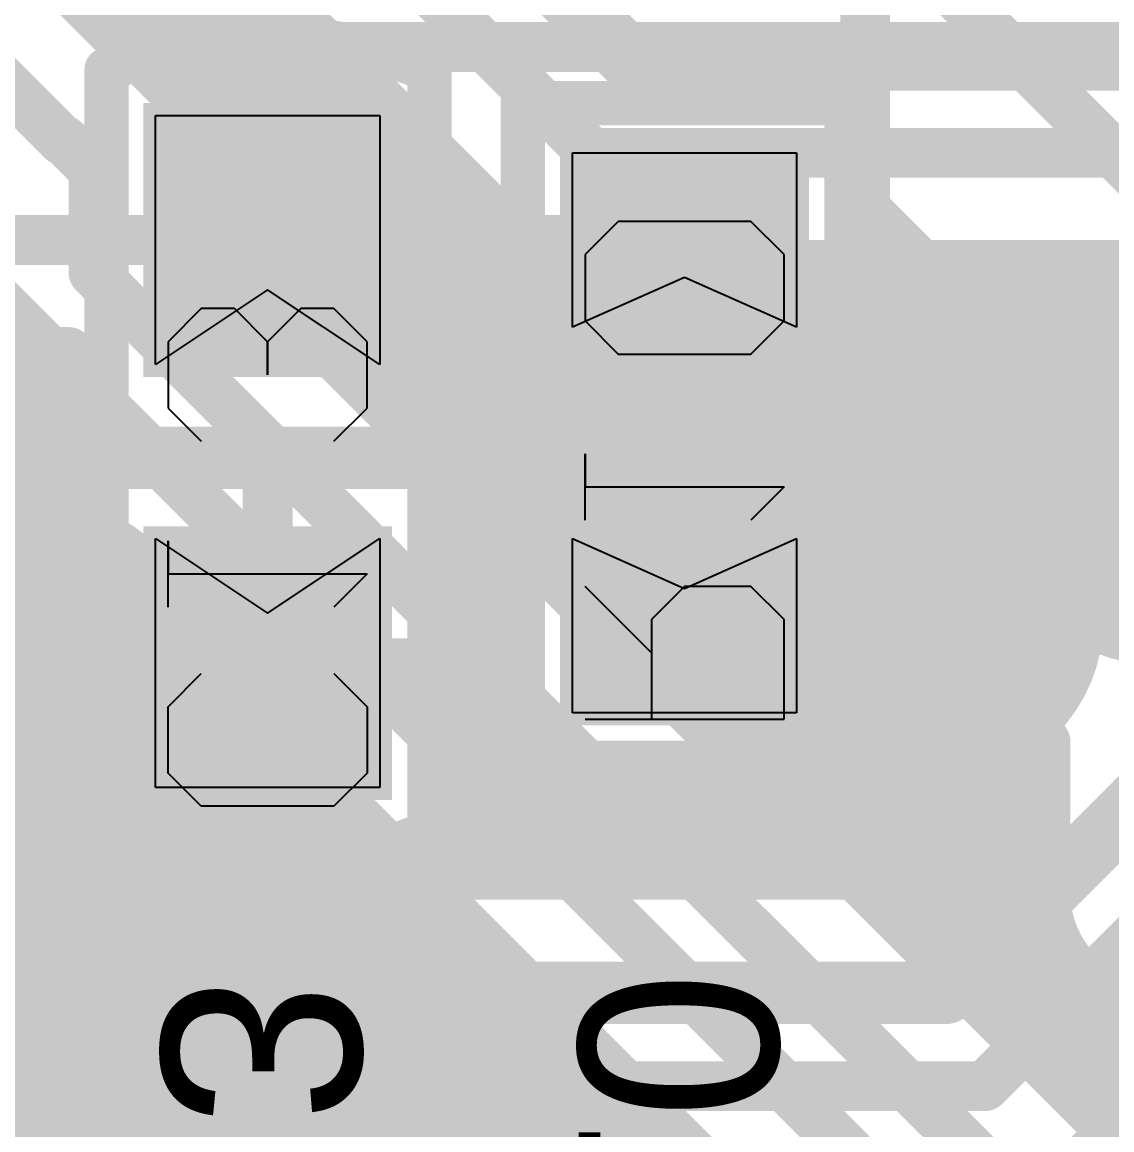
# Model space of a CAD drawing. Header units: millimetres. Extents: x 0.11 to 5.67, y 0.55 to 4.24.
# Drawn here: x 2.6925 to 2.8648, y 2.0817 to 2.2569 of the extents above; entities that cross this region are included whole.
import ezdxf

# ---------------------------------------------------------------- set-up
doc = ezdxf.new("R2010")
doc.units = ezdxf.units.MM
doc.header["$MEASUREMENT"] = 0
for name, color, linetype in [('BottomLayer', 5, 'Continuous'), ('BottomOverlay', 54, 'Continuous'), ('BottomPaste', 16, 'Continuous'), ('BottomSolder', 6, 'Continuous'), ('InternalPlane1', 76, 'Continuous'), ('InternalPlane2', 16, 'Continuous'), ('Mechanical3', 76, 'Continuous'), ('MultiLayer', 9, 'Continuous'), ('TopLayer', 1, 'Continuous'), ('TopOverlay', 2, 'Continuous'), ('ViaHoleLayer', 16, 'Continuous')]:
    doc.layers.add(name, color=color, linetype=linetype)

# ---------------------------------------------------------------- blocks, each defined once
blk = doc.blocks.new('RC0603_B_166')
at = {"layer": 'BottomLayer'}
for points in [[(-0.0442913, -0.0177165), (-0.0167323, -0.0177165), (-0.0442913, 0.0177165), (-0.0167323, 0.0177165)], [(0.0442677, 0.0177165), (0.0167087, 0.0177165), (0.0442677, -0.0177165), (0.0167087, -0.0177165)]]:
    blk.add_solid(points, dxfattribs=at)
at = {"layer": 'BottomOverlay', "const_width": 0.0070079}
for points in [[(-0.0521653, 0.0255906), (-0.0521653, -0.0255906)], [(-0.0521653, 0.0255906), (0.0521654, 0.0255906)], [(0.0521654, 0.0255906), (0.0521654, -0.0255906)], [(-0.0521653, -0.0255906), (0.0521654, -0.0255906)]]:
    blk.add_lwpolyline(points, dxfattribs=at)
at = {"layer": 'BottomOverlay', "const_width": 0.0035039}
for points in [[(-0.0539173, 0.0255906, 1), (-0.0504133, 0.0255906, 1)], [(-0.0539173, 0.0255906, 1), (-0.0504133, 0.0255906, 1)], [(0.0504134, 0.0255906, 1), (0.0539174, 0.0255906, 1)], [(0.0504134, 0.0255906, 1), (0.0539174, 0.0255906, 1)], [(-0.0539173, -0.0255906, 1), (-0.0504133, -0.0255906, 1)], [(-0.0539173, -0.0255906, 1), (-0.0504133, -0.0255906, 1)], [(0.0504134, -0.0255906, 1), (0.0539174, -0.0255906, 1)], [(0.0504134, -0.0255906, 1), (0.0539174, -0.0255906, 1)]]:
    blk.add_lwpolyline(points, format="xyb", close=True, dxfattribs=at)
at = {"layer": 'BottomPaste'}
for p, q in [((-0.0442913, -0.0177165), (-0.0442913, 0.0177165)), ((-0.0442913, 0.0177165), (-0.0167323, 0.0177165)), ((-0.0167323, 0.0177165), (-0.0246063, 0)), ((0.0245827, 0), (0.0167087, 0.0177165)), ((0.0167087, 0.0177165), (0.0442677, 0.0177165)), ((0.0442677, 0.0177165), (0.0442677, -0.0177165)), ((-0.0246063, 0), (-0.0167323, -0.0177165)), ((0.0167087, -0.0177165), (0.0245827, 0)), ((-0.0167323, -0.0177165), (-0.0442913, -0.0177165)), ((0.0442677, -0.0177165), (0.0167087, -0.0177165))]:
    blk.add_line(p, q, dxfattribs=at)
at = {"layer": 'BottomSolder'}
for points in [[(-0.0462598, -0.019685), (-0.0147638, -0.019685), (-0.0462598, 0.019685), (-0.0147638, 0.019685)], [(0.0462362, 0.019685), (0.0147402, 0.019685), (0.0462362, -0.019685), (0.0147402, -0.019685)]]:
    blk.add_solid(points, dxfattribs=at)
at = {"layer": 'Mechanical3'}
for p, q in [((-0.0452756, 0.015748), (-0.0452756, -0.0157379)), ((-0.0347803, 0.0052527), (-0.024285, 0.015748)), ((-0.0137897, 0.015748), (-0.0032944, 0.015748)), ((-0.0032944, 0.015748), (-0.008542, 0.015748)), ((-0.008542, 0.015748), (-0.008542, -0.0157379)), ((0.0176963, 0.015748), (0.0124486, 0.0105003)), ((0.0281916, 0.015748), (0.0176963, 0.015748)), ((0.0334392, 0.0105003), (0.0281916, 0.015748)), ((0.0124486, 0.0105003), (0.0124486, -0.0104903)), ((0.0334392, -0.0104903), (0.0334392, 0.0105003)), ((-0.0295326, 0.0052527), (-0.0452756, 0.0052527)), ((-0.024285, 5e-06), (-0.0295326, 0.0052527)), ((-0.024285, -0.0104903), (-0.024285, 5e-06)), ((-0.0295326, -0.0157379), (-0.024285, -0.0104903)), ((-0.008542, -0.0157379), (-0.0137897, -0.0104903)), ((0.0124486, -0.0104903), (0.0176963, -0.0157379)), ((0.0281916, -0.0157379), (0.0334392, -0.0104903)), ((-0.0452756, -0.0157379), (-0.0295326, -0.0157379)), ((0.0176963, -0.0157379), (0.0281916, -0.0157379))]:
    blk.add_line(p, q, dxfattribs=at)
blk = doc.blocks.new('CC8X11_5_L_229')
at = {"layer": 'TopOverlay', "const_width": 0.007874}
for points in [[(0.2244094, 0.5314961), (-0.0905512, 0.5314961)], [(0.2244094, 0.5314961), (0.2244094, 0.0787402)]]:
    blk.add_lwpolyline(points, dxfattribs=at)
at = {"layer": 'TopOverlay', "const_width": 0.003937}
blk.add_lwpolyline([(0.2224409, 0.5314961, 1), (0.2263779, 0.5314961, 1)], format="xyb", close=True, dxfattribs=at)
blk.add_lwpolyline([(0.2224409, 0.5314961, 1), (0.2263779, 0.5314961, 1)], format="xyb", close=True, dxfattribs=at)
blk = doc.blocks.new('CC0603_B_266')
at = {"layer": 'BottomLayer'}
for points in [[(-0.0531496, -0.0177165), (-0.0137796, -0.0177165), (-0.0531496, 0.0177165), (-0.0137796, 0.0177165)], [(0.0531495, 0.0177165), (0.0137795, 0.0177165), (0.0531495, -0.0177165), (0.0137795, -0.0177165)]]:
    blk.add_solid(points, dxfattribs=at)
at = {"layer": 'BottomOverlay', "const_width": 0.0070079}
for points in [[(-0.0603075, -0.025576, -0.2011811506940102), (-0.060352, 0.0254697)], [(0.0604228, 0.0254697, -0.2011811506940102), (0.0603783, -0.025576)]]:
    blk.add_lwpolyline(points, format="xyb", dxfattribs=at)
at = {"layer": 'BottomOverlay', "const_width": 0.0035039}
for points in [[(-0.062104, 0.0254697, 1), (-0.0586, 0.0254697, 1)], [(-0.0617166, 0.0255, 1), (-0.0582126, 0.0255, 1)], [(0.0582834, 0.0255, 1), (0.0617874, 0.0255, 1)], [(0.0586708, 0.0254697, 1), (0.0621748, 0.0254697, 1)], [(-0.0620595, -0.025576, 1), (-0.0585555, -0.025576, 1)], [(-0.0617914, -0.0255906, 1), (-0.0582874, -0.0255906, 1)], [(0.0582873, -0.0255906, 1), (0.0617913, -0.0255906, 1)], [(0.0586263, -0.025576, 1), (0.0621303, -0.025576, 1)]]:
    blk.add_lwpolyline(points, format="xyb", close=True, dxfattribs=at)
at = {"layer": 'BottomOverlay', "const_width": 0.0070079}
for points in [[(-0.0599646, 0.0255), (0.0600354, 0.0255)], [(-0.0600394, -0.0255906), (0.0600393, -0.0255906)]]:
    blk.add_lwpolyline(points, dxfattribs=at)
at = {"layer": 'BottomPaste'}
for p, q in [((-0.0531496, -0.0177165), (-0.0531496, 0.0177165)), ((-0.0531496, 0.0177165), (-0.0137796, 0.0177165)), ((-0.0137796, 0.0177165), (-0.0255906, 0)), ((0.0255905, 0), (0.0137795, 0.0177165)), ((0.0137795, 0.0177165), (0.0531495, 0.0177165)), ((0.0531495, 0.0177165), (0.0531495, -0.0177165)), ((-0.0255906, 0), (-0.0137796, -0.0177165)), ((0.0137795, -0.0177165), (0.0255905, 0)), ((-0.0137796, -0.0177165), (-0.0531496, -0.0177165)), ((0.0531495, -0.0177165), (0.0137795, -0.0177165))]:
    blk.add_line(p, q, dxfattribs=at)
at = {"layer": 'BottomSolder'}
for points in [[(-0.0551181, -0.019685), (-0.0118111, -0.019685), (-0.0551181, 0.019685), (-0.0118111, 0.019685)], [(0.055118, 0.019685), (0.011811, 0.019685), (0.055118, -0.019685), (0.011811, -0.019685)]]:
    blk.add_solid(points, dxfattribs=at)
at = {"layer": 'Mechanical3'}
for p, q in [((-0.0561024, 0.0105003), (-0.0508547, 0.015748)), ((-0.0508547, 0.015748), (-0.0403594, 0.015748)), ((-0.0403594, 0.015748), (-0.0351118, 0.0105003)), ((-0.0246165, 0.015748), (-0.0141212, 0.015748)), ((-0.0141212, 0.015748), (-0.0193688, 0.015748)), ((-0.0193688, 0.015748), (-0.0193688, -0.0157379)), ((0.0068695, 0.015748), (0.0016218, 0.0105003)), ((0.0173648, 0.015748), (0.0068695, 0.015748)), ((0.0226124, 0.0105003), (0.0173648, 0.015748)), ((-0.0561024, -0.0104903), (-0.0561024, 0.0105003)), ((0.0226124, 0.0052527), (0.0226124, 0.0105003)), ((0.0173648, 5e-06), (0.0226124, 0.0052527)), ((0.0173648, 5e-06), (0.0121171, 5e-06)), ((0.0121171, 5e-06), (0.0173648, 5e-06)), ((0.0226124, -0.0052426), (0.0173648, 5e-06)), ((0.0226124, -0.0104903), (0.0226124, -0.0052426)), ((-0.0508547, -0.0157379), (-0.0561024, -0.0104903)), ((-0.0351118, -0.0104903), (-0.0403594, -0.0157379)), ((-0.0193688, -0.0157379), (-0.0246165, -0.0104903)), ((0.0016218, -0.0104903), (0.0068695, -0.0157379)), ((0.0173648, -0.0157379), (0.0226124, -0.0104903)), ((-0.0403594, -0.0157379), (-0.0508547, -0.0157379)), ((0.0068695, -0.0157379), (0.0173648, -0.0157379))]:
    blk.add_line(p, q, dxfattribs=at)

msp = doc.modelspace()

# ---------------------------------------------------------------- linework, layer by layer
at = {"layer": 'BottomLayer'}
for points, const_width in [([(2.8257875, 2.2273621), (2.8257875, 2.5285435)], 0.007874), ([(2.839567, 2.2616713), (2.8994666, 2.2017717)], 0.007874), ([(2.8257875, 2.2273621), (2.8720472, 2.1811024)], 0.007874), ([(2.644685, 2.222441), (2.7312992, 2.222441)], 0.007874), ([(2.7312992, 2.222441), (2.7972204, 2.222441)], 0.007874), ([(2.7972204, 2.222441), (2.7972441, 2.2224173)], 0.007874), ([(2.6837434, 2.2037341), (2.6998031, 2.2037341)], 0.007874), ([(2.6842025, 2.2047245), (2.6998031, 2.2047245)], 0.007874), ([(2.6998031, 2.1889764), (2.6998031, 2.2047245)], 0.007874), ([(2.7627953, 2.1889764), (2.7627953, 2.2047245)], 0.007874), ([(2.765748, 2.1948582), (2.765748, 2.2047245)], 0.007874), ([(2.8385827, 2.1033465), (2.9360236, 2.2007874)], 0.0098425), ([(2.8287402, 2.1993544), (2.8402391, 2.1878555)], 0.007874), ([(2.8287402, 2.1948582), (2.8287402, 2.1993544)], 0.007874), ([(2.6788751, 2.1958601), (2.6998031, 2.1958601)], 0.007874), ([(2.765748, 2.1948582), (2.8287402, 2.1948582)], 0.007874), ([(2.8287402, 2.1958601), (2.8322345, 2.1958601)], 0.007874), ([(2.6709217, 2.1879861), (2.765748, 2.1879861)], 0.007874), ([(2.6998031, 2.1889764), (2.7627953, 2.1889764)], 0.007874), ([(2.765748, 2.1889764), (2.8287402, 2.1889764)], 0.007874), ([(2.765748, 2.1338582), (2.765748, 2.1889764)], 0.007874), ([(2.8287402, 2.1879861), (2.8370443, 2.1879861)], 0.007874), ([(2.7017716, 2.187008), (2.7608268, 2.187008)], 0.007874), ([(2.7017716, 2.1240158), (2.7017716, 2.187008)], 0.007874), ([(2.7608268, 2.1240158), (2.7608268, 2.187008)], 0.007874), ([(2.7312992, 2.1555119), (2.7312992, 2.1830709)], 0.007874), ([(2.844698, 2.0885828), (2.9382018, 2.1820866)], 0.007874), ([(2.6538375, 2.1801121), (2.7017716, 2.1801121)], 0.007874), ([(2.7608268, 2.1801121), (2.765748, 2.1801121)], 0.007874), ([(2.6258622, 2.1722381), (2.7017716, 2.1722381)], 0.007874), ([(2.7608268, 2.1722381), (2.765748, 2.1722381)], 0.007874), ([(2.7972441, 2.1614173), (2.7982284, 2.1624016)], 0.019685), ([(2.7982284, 2.1624016), (2.8375984, 2.1624016)], 0.019685), ([(2.6337362, 2.1643641), (2.7017716, 2.1643641)], 0.007874), ([(2.7608268, 2.1643641), (2.765748, 2.1643641)], 0.007874), ([(2.6958661, 2.1555118), (2.7312991, 2.1555118)], 0.019685), ([(2.7312991, 2.1555118), (2.7312992, 2.1555119)], 0.019685), ([(2.6416102, 2.1564901), (2.7017716, 2.1564901)], 0.007874), ([(2.7608268, 2.1564901), (2.765748, 2.1564901)], 0.007874), ([(2.7057087, 2.1555119), (2.7312992, 2.1555119)], 0.007874), ([(2.7312992, 2.1555119), (2.7568897, 2.1555119)], 0.007874), ([(2.7312992, 2.1279529), (2.7312992, 2.1555119)], 0.007874), ([(2.6494842, 2.1486161), (2.7017716, 2.1486161)], 0.007874), ([(2.7608268, 2.1486161), (2.765748, 2.1486161)], 0.007874), ([(2.6573582, 2.1407421), (2.7017716, 2.1407421)], 0.007874), ([(2.7608268, 2.1407421), (2.765748, 2.1407421)], 0.007874), ([(2.8308366, 2.1220472), (2.8476626, 2.1388732)], 0.007874), ([(2.8287402, 2.1338582), (2.8287402, 2.1383931)], 0.007874), ([(2.765748, 2.1338582), (2.8287402, 2.1338582)], 0.007874), ([(2.6652322, 2.1328681), (2.7017716, 2.1328681)], 0.007874), ([(2.7608268, 2.1328681), (2.8416575, 2.1328681)], 0.007874), ([(2.6731062, 2.1249941), (2.7017716, 2.1249941)], 0.007874), ([(2.7608268, 2.1249941), (2.8337835, 2.1249941)], 0.007874), ([(2.7017716, 2.1240158), (2.7608268, 2.1240158)], 0.007874), ([(2.6760531, 2.1220472), (2.8308366, 2.1220472)], 0.007874), ([(2.668307, 2.1033465), (2.8385827, 2.1033465)], 0.0098425), ([(2.8582678, 2.0748033), (2.882874, 2.0994095)], 0.007874), ([(2.6259842, 2.0885828), (2.844698, 2.0885828)], 0.007874)]:
    msp.add_lwpolyline(points, dxfattribs=dict(at, const_width=const_width))
for points, const_width in [([(2.823819, 2.2273621, 1), (2.827756, 2.2273621, 1)], 0.003937), ([(2.823819, 2.2273621, 1), (2.827756, 2.2273621, 1)], 0.003937), ([(2.7293307, 2.222441, 1), (2.7332677, 2.222441, 1)], 0.003937), ([(2.7293307, 2.222441, 1), (2.7332677, 2.222441, 1)], 0.003937), ([(2.7952519, 2.222441, 1), (2.7991889, 2.222441, 1)], 0.003937), ([(2.7952519, 2.222441, 1), (2.7991889, 2.222441, 1)], 0.003937), ([(2.7952756, 2.2224173, 1), (2.7992126, 2.2224173, 1)], 0.003937), ([(2.6978346, 2.2047245, 1), (2.7017716, 2.2047245, 1)], 0.003937), ([(2.6978346, 2.2047245, 1), (2.7017716, 2.2047245, 1)], 0.003937), ([(2.6978346, 2.2037341, 1), (2.7017716, 2.2037341, 1)], 0.003937), ([(2.7608268, 2.2047245, 1), (2.7647638, 2.2047245, 1)], 0.003937), ([(2.7637795, 2.2047245, 1), (2.7677165, 2.2047245, 1)], 0.003937), ([(2.8267717, 2.1993544, 1), (2.8307087, 2.1993544, 1)], 0.003937), ([(2.8267717, 2.1993544, 1), (2.8307087, 2.1993544, 1)], 0.003937), ([(2.6978346, 2.1958601, 1), (2.7017716, 2.1958601, 1)], 0.003937), ([(2.7637795, 2.1948582, 1), (2.7677165, 2.1948582, 1)], 0.003937), ([(2.7637795, 2.1948582, 1), (2.7677165, 2.1948582, 1)], 0.003937), ([(2.8267717, 2.1958601, 1), (2.8307087, 2.1958601, 1)], 0.003937), ([(2.8267717, 2.1948582, 1), (2.8307087, 2.1948582, 1)], 0.003937), ([(2.8267717, 2.1948582, 1), (2.8307087, 2.1948582, 1)], 0.003937), ([(2.830266, 2.1958601, 1), (2.834203, 2.1958601, 1)], 0.003937), ([(2.6978346, 2.1889764, 1), (2.7017716, 2.1889764, 1)], 0.003937), ([(2.6978346, 2.1889764, 1), (2.7017716, 2.1889764, 1)], 0.003937), ([(2.7608268, 2.1889764, 1), (2.7647638, 2.1889764, 1)], 0.003937), ([(2.7608268, 2.1889764, 1), (2.7647638, 2.1889764, 1)], 0.003937), ([(2.7637795, 2.1889764, 1), (2.7677165, 2.1889764, 1)], 0.003937), ([(2.7637795, 2.1889764, 1), (2.7677165, 2.1889764, 1)], 0.003937), ([(2.7637795, 2.1879861, 1), (2.7677165, 2.1879861, 1)], 0.003937), ([(2.8267717, 2.1889764, 1), (2.8307087, 2.1889764, 1)], 0.003937), ([(2.8267717, 2.1879861, 1), (2.8307087, 2.1879861, 1)], 0.003937), ([(2.8350758, 2.1879861, 1), (2.8390128, 2.1879861, 1)], 0.003937), ([(2.8382706, 2.1878555, 1), (2.8422076, 2.1878555, 1)], 0.003937), ([(2.8382706, 2.1878555, 1), (2.8422076, 2.1878555, 1)], 0.003937), ([(2.8661417, 2.1811024, 1), (2.8779527, 2.1811024, 1)], 0.011811), ([(2.6998031, 2.187008, 1), (2.7037401, 2.187008, 1)], 0.003937), ([(2.6998031, 2.187008, 1), (2.7037401, 2.187008, 1)], 0.003937), ([(2.7588583, 2.187008, 1), (2.7627953, 2.187008, 1)], 0.003937), ([(2.7588583, 2.187008, 1), (2.7627953, 2.187008, 1)], 0.003937), ([(2.8267717, 2.1864101, 1), (2.8307087, 2.1864101, 1)], 0.003937), ([(2.7293307, 2.1830709, 1), (2.7332677, 2.1830709, 1)], 0.003937), ([(2.6998031, 2.1801121, 1), (2.7037401, 2.1801121, 1)], 0.003937), ([(2.7588583, 2.1801121, 1), (2.7627953, 2.1801121, 1)], 0.003937), ([(2.7637795, 2.1801121, 1), (2.7677165, 2.1801121, 1)], 0.003937), ([(2.6998031, 2.1722381, 1), (2.7037401, 2.1722381, 1)], 0.003937), ([(2.7588583, 2.1722381, 1), (2.7627953, 2.1722381, 1)], 0.003937), ([(2.7637795, 2.1722381, 1), (2.7677165, 2.1722381, 1)], 0.003937), ([(2.8316929, 2.1624016, 1), (2.8435039, 2.1624016, 1)], 0.011811), ([(2.7923229, 2.1614173, 1), (2.8021653, 2.1614173, 1)], 0.0098425), ([(2.7933072, 2.1624016, 1), (2.8031496, 2.1624016, 1)], 0.0098425), ([(2.7933072, 2.1624016, 1), (2.8031496, 2.1624016, 1)], 0.0098425), ([(2.8326772, 2.1624016, 1), (2.8425196, 2.1624016, 1)], 0.0098425), ([(2.6899606, 2.1555118, 1), (2.7017716, 2.1555118, 1)], 0.011811), ([(2.6998031, 2.1643641, 1), (2.7037401, 2.1643641, 1)], 0.003937), ([(2.7588583, 2.1643641, 1), (2.7627953, 2.1643641, 1)], 0.003937), ([(2.7637795, 2.1643641, 1), (2.7677165, 2.1643641, 1)], 0.003937), ([(2.6909449, 2.1555118, 1), (2.7007873, 2.1555118, 1)], 0.0098425), ([(2.7263779, 2.1555118, 1), (2.7362203, 2.1555118, 1)], 0.0098425), ([(2.7263779, 2.1555118, 1), (2.7362203, 2.1555118, 1)], 0.0098425), ([(2.726378, 2.1555119, 1), (2.7362204, 2.1555119, 1)], 0.0098425), ([(2.6998031, 2.1564901, 1), (2.7037401, 2.1564901, 1)], 0.003937), ([(2.7588583, 2.1564901, 1), (2.7627953, 2.1564901, 1)], 0.003937), ([(2.7637795, 2.1564901, 1), (2.7677165, 2.1564901, 1)], 0.003937), ([(2.7037402, 2.1555119, 1), (2.7076772, 2.1555119, 1)], 0.003937), ([(2.7293307, 2.1555119, 1), (2.7332677, 2.1555119, 1)], 0.003937), ([(2.7293307, 2.1555119, 1), (2.7332677, 2.1555119, 1)], 0.003937), ([(2.7293307, 2.1555119, 1), (2.7332677, 2.1555119, 1)], 0.003937), ([(2.7293307, 2.1555119, 1), (2.7332677, 2.1555119, 1)], 0.003937), ([(2.7549212, 2.1555119, 1), (2.7588582, 2.1555119, 1)], 0.003937), ([(2.6998031, 2.1486161, 1), (2.7037401, 2.1486161, 1)], 0.003937), ([(2.7588583, 2.1486161, 1), (2.7627953, 2.1486161, 1)], 0.003937), ([(2.7637795, 2.1486161, 1), (2.7677165, 2.1486161, 1)], 0.003937), ([(2.6998031, 2.1407421, 1), (2.7037401, 2.1407421, 1)], 0.003937), ([(2.7588583, 2.1407421, 1), (2.7627953, 2.1407421, 1)], 0.003937), ([(2.7637795, 2.1407421, 1), (2.7677165, 2.1407421, 1)], 0.003937), ([(2.8456941, 2.1388732, 1), (2.8496311, 2.1388732, 1)], 0.003937), ([(2.8456941, 2.1388732, 1), (2.8496311, 2.1388732, 1)], 0.003937), ([(2.8267717, 2.1383931, 1), (2.8307087, 2.1383931, 1)], 0.003937), ([(2.8267717, 2.1383931, 1), (2.8307087, 2.1383931, 1)], 0.003937), ([(2.7637795, 2.1338582, 1), (2.7677165, 2.1338582, 1)], 0.003937), ([(2.7637795, 2.1338582, 1), (2.7677165, 2.1338582, 1)], 0.003937), ([(2.8267717, 2.1338582, 1), (2.8307087, 2.1338582, 1)], 0.003937), ([(2.8267717, 2.1338582, 1), (2.8307087, 2.1338582, 1)], 0.003937), ([(2.6998031, 2.1328681, 1), (2.7037401, 2.1328681, 1)], 0.003937), ([(2.7588583, 2.1328681, 1), (2.7627953, 2.1328681, 1)], 0.003937), ([(2.839689, 2.1328681, 1), (2.843626, 2.1328681, 1)], 0.003937), ([(2.7293307, 2.1279529, 1), (2.7332677, 2.1279529, 1)], 0.003937), ([(2.6998031, 2.1249941, 1), (2.7037401, 2.1249941, 1)], 0.003937), ([(2.7588583, 2.1249941, 1), (2.7627953, 2.1249941, 1)], 0.003937), ([(2.831815, 2.1249941, 1), (2.835752, 2.1249941, 1)], 0.003937), ([(2.6998031, 2.1240158, 1), (2.7037401, 2.1240158, 1)], 0.003937), ([(2.6998031, 2.1240158, 1), (2.7037401, 2.1240158, 1)], 0.003937), ([(2.7588583, 2.1240158, 1), (2.7627953, 2.1240158, 1)], 0.003937), ([(2.7588583, 2.1240158, 1), (2.7627953, 2.1240158, 1)], 0.003937), ([(2.8288681, 2.1220472, 1), (2.8328051, 2.1220472, 1)], 0.003937), ([(2.8288681, 2.1220472, 1), (2.8328051, 2.1220472, 1)], 0.003937), ([(2.8361221, 2.1033465, 1), (2.8410433, 2.1033465, 1)], 0.0049212), ([(2.8361221, 2.1033465, 1), (2.8410433, 2.1033465, 1)], 0.0049212), ([(2.8427295, 2.0885828, 1), (2.8466665, 2.0885828, 1)], 0.003937), ([(2.8427295, 2.0885828, 1), (2.8466665, 2.0885828, 1)], 0.003937)]:
    msp.add_lwpolyline(points, format="xyb", close=True, dxfattribs=dict(at, const_width=const_width))
at = {"layer": 'BottomLayer', "const_width": 0.007874}
for points in [[(2.8287402, 2.1864101, -0.1147095673985026), (2.8402391, 2.1878555)], [(2.8476626, 2.1388732, -0.1917136220045084), (2.8287402, 2.1383931)]]:
    msp.add_lwpolyline(points, format="xyb", dxfattribs=at)
at = {"layer": 'InternalPlane1', "const_width": 0.0259055}
for points in [[(2.8590945, 2.1811024, 1), (2.8849999, 2.1811024, 1)], [(2.8246457, 2.1624016, 1), (2.8505511, 2.1624016, 1)]]:
    msp.add_lwpolyline(points, format="xyb", close=True, dxfattribs=at)
at = {"layer": 'InternalPlane2', "const_width": 0.0259055}
for points in [[(2.8590945, 2.1811024, 1), (2.8849999, 2.1811024, 1)], [(2.6829134, 2.1555118, 1), (2.7088188, 2.1555118, 1)]]:
    msp.add_lwpolyline(points, format="xyb", close=True, dxfattribs=at)
at = {"layer": 'MultiLayer', "const_width": 0.011811}
for points in [[(2.8661417, 2.1811024, 1), (2.8779527, 2.1811024, 1)], [(2.8316929, 2.1624016, 1), (2.8435039, 2.1624016, 1)], [(2.6899606, 2.1555118, 1), (2.7017716, 2.1555118, 1)]]:
    msp.add_lwpolyline(points, format="xyb", close=True, dxfattribs=at)
at = {"layer": 'TopLayer'}
for points, const_width in [([(2.7214567, 2.3181232), (2.7885956, 2.2509843)], 0.0098425), ([(2.706693, 2.3120078), (2.7824803, 2.2362205)], 0.007874), ([(2.6941655, 2.2994803), (2.7699528, 2.223693)], 0.007874), ([(2.6877243, 2.2743386), (2.7095403, 2.2525226)], 0.007874), ([(2.6751968, 2.2618111), (2.6988189, 2.238189)], 0.007874), ([(2.7032108, 2.2588521), (2.7347937, 2.2588521)], 0.007874), ([(2.7113879, 2.2509781), (2.7426677, 2.2509781)], 0.007874), ([(2.7885956, 2.2509843), (3.0570866, 2.2509843)], 0.0098425), ([(2.7116552, 2.2507165), (2.7162677, 2.246104)], 0.007874), ([(2.7186767, 2.2431041), (2.7505417, 2.2431041)], 0.007874), ([(2.6988189, 2.238189), (2.6991277, 2.238189)], 0.007874), ([(2.6991277, 2.238189), (2.7037402, 2.2335765)], 0.007874), ([(2.7213794, 2.2352301), (2.7584157, 2.2352301)], 0.007874), ([(2.7824803, 2.2362205), (3.0895669, 2.2362205)], 0.007874), ([(2.7037402, 2.2173217), (2.7037402, 2.2335765)], 0.007874), ([(2.7214567, 2.2246602), (2.7214567, 2.2335765)], 0.007874), ([(2.7214567, 2.2273561), (2.7662897, 2.2273561)], 0.007874), ([(2.7214567, 2.2246602), (2.9313532, 2.0147637)], 0.007874), ([(2.7266348, 2.2194821), (2.7766751, 2.2194821)], 0.007874), ([(2.7824803, 2.218504), (2.8822124, 2.218504)], 0.007874), ([(2.7037402, 2.2173217), (2.9240147, 1.9970472)], 0.007874), ([(2.6860236, 2.2155512), (2.9242126, 1.9773622)], 0.007874), ([(2.7345088, 2.2116081), (2.8779503, 2.2116081)], 0.007874), ([(2.7423828, 2.2037341), (2.8601023, 2.2037341)], 0.007874), ([(2.6796423, 2.1968775), (2.849945, 2.0265748)], 0.007874), ([(2.7502568, 2.1958601), (2.8511406, 2.1958601)], 0.007874), ([(2.7581308, 2.1879861), (2.8370443, 2.1879861)], 0.007874), ([(2.8381525, 2.1879861), (2.8473999, 2.1879861)], 0.007874), ([(2.6538375, 2.1801121), (2.6964077, 2.1801121)], 0.007874), ([(2.7660048, 2.1801121), (2.8191265, 2.1801121)], 0.007874), ([(2.5779932, 2.1722381), (2.7042817, 2.1722381)], 0.007874), ([(2.7738788, 2.1722381), (2.8139739, 2.1722381)], 0.007874), ([(2.581734, 2.1643641), (2.7121557, 2.1643641)], 0.007874), ([(2.7817528, 2.1643641), (2.8120833, 2.1643641)], 0.007874), ([(2.582658, 2.1564901), (2.7200297, 2.1564901)], 0.007874), ([(2.7896268, 2.1564901), (2.8127, 2.1564901)], 0.007874), ([(2.5810929, 2.1486161), (2.7279037, 2.1486161)], 0.007874), ([(2.7975008, 2.1486161), (2.8160384, 2.1486161)], 0.007874), ([(2.8543307, 2.1190945), (2.8543307, 2.1430392)], 0.007874), ([(2.576444, 2.1407421), (2.7357777, 2.1407421)], 0.007874), ([(2.8053748, 2.1407421), (2.8239698, 2.1407421)], 0.007874), ([(2.851227, 2.1407421), (2.8543307, 2.1407421)], 0.007874), ([(2.5640948, 2.1328681), (2.7436517, 2.1328681)], 0.007874), ([(2.8132488, 2.1328681), (2.8543307, 2.1328681)], 0.007874), ([(2.5337554, 2.1249941), (2.7515257, 2.1249941)], 0.007874), ([(2.8211228, 2.1249941), (2.8543307, 2.1249941)], 0.007874), ([(2.5307344, 2.1171201), (2.7593997, 2.1171201)], 0.007874), ([(2.8289968, 2.1171201), (2.8544411, 2.1171201)], 0.007874), ([(2.5257692, 2.1092461), (2.7672737, 2.1092461)], 0.007874), ([(2.8368708, 2.1092461), (2.8573202, 2.1092461)], 0.007874), ([(2.8595197, 2.106567), (2.865163, 2.1009237)], 0.007874), ([(2.5211585, 2.1013721), (2.7751477, 2.1013721)], 0.007874), ([(2.8447448, 2.1013721), (2.8647146, 2.1013721)], 0.007874), ([(2.5303897, 2.0934981), (2.7830217, 2.0934981)], 0.007874), ([(2.8526188, 2.0934981), (2.866104, 2.0934981)], 0.007874), ([(2.5382637, 2.0856241), (2.7908957, 2.0856241)], 0.007874), ([(2.8604928, 2.0856241), (2.8698499, 2.0856241)], 0.007874), ([(2.5461377, 2.0777501), (2.7987697, 2.0777501)], 0.007874), ([(2.8683668, 2.0777501), (2.8788257, 2.0777501)], 0.007874)]:
    msp.add_lwpolyline(points, dxfattribs=dict(at, const_width=const_width))
for points, const_width in [([(2.7012423, 2.2588521, 1), (2.7051793, 2.2588521, 1)], 0.003937), ([(2.7328252, 2.2588521, 1), (2.7367622, 2.2588521, 1)], 0.003937), ([(2.7075718, 2.2525226, 1), (2.7115088, 2.2525226, 1)], 0.003937), ([(2.7094194, 2.2509781, 1), (2.7133564, 2.2509781, 1)], 0.003937), ([(2.7406992, 2.2509781, 1), (2.7446362, 2.2509781, 1)], 0.003937), ([(2.786135, 2.2509843, 1), (2.7910562, 2.2509843, 1)], 0.0049212), ([(2.786135, 2.2509843, 1), (2.7910562, 2.2509843, 1)], 0.0049212), ([(2.7096867, 2.2507165, 1), (2.7136237, 2.2507165, 1)], 0.003937), ([(2.7142992, 2.246104, 1), (2.7182362, 2.246104, 1)], 0.003937), ([(2.7142992, 2.246104, 1), (2.7182362, 2.246104, 1)], 0.003937), ([(2.7142992, 2.246104, 1), (2.7182362, 2.246104, 1)], 0.003937), ([(2.7167082, 2.2431041, 1), (2.7206452, 2.2431041, 1)], 0.003937), ([(2.7485732, 2.2431041, 1), (2.7525102, 2.2431041, 1)], 0.003937), ([(2.6968504, 2.238189, 1), (2.7007874, 2.238189, 1)], 0.003937), ([(2.6968504, 2.238189, 1), (2.7007874, 2.238189, 1)], 0.003937), ([(2.6971592, 2.238189, 1), (2.7010962, 2.238189, 1)], 0.003937), ([(2.6971592, 2.238189, 1), (2.7010962, 2.238189, 1)], 0.003937), ([(2.7194109, 2.2352301, 1), (2.7233479, 2.2352301, 1)], 0.003937), ([(2.7564472, 2.2352301, 1), (2.7603842, 2.2352301, 1)], 0.003937), ([(2.7805118, 2.2362205, 1), (2.7844488, 2.2362205, 1)], 0.003937), ([(2.7805118, 2.2362205, 1), (2.7844488, 2.2362205, 1)], 0.003937), ([(2.7017717, 2.2335765, 1), (2.7057087, 2.2335765, 1)], 0.003937), ([(2.7017717, 2.2335765, 1), (2.7057087, 2.2335765, 1)], 0.003937), ([(2.7194882, 2.2335765, 1), (2.7234252, 2.2335765, 1)], 0.003937), ([(2.7194882, 2.2335765, 1), (2.7234252, 2.2335765, 1)], 0.003937), ([(2.7194882, 2.2335765, 1), (2.7234252, 2.2335765, 1)], 0.003937), ([(2.7194882, 2.2273561, 1), (2.7234252, 2.2273561, 1)], 0.003937), ([(2.7643212, 2.2273561, 1), (2.7682582, 2.2273561, 1)], 0.003937), ([(2.7194882, 2.2246602, 1), (2.7234252, 2.2246602, 1)], 0.003937), ([(2.7194882, 2.2246602, 1), (2.7234252, 2.2246602, 1)], 0.003937), ([(2.7679843, 2.223693, 1), (2.7719213, 2.223693, 1)], 0.003937), ([(2.7679843, 2.223693, 1), (2.7719213, 2.223693, 1)], 0.003937), ([(2.7679843, 2.223693, 1), (2.7719213, 2.223693, 1)], 0.003937), ([(2.7246663, 2.2194821, 1), (2.7286033, 2.2194821, 1)], 0.003937), ([(2.7747066, 2.2194821, 1), (2.7786436, 2.2194821, 1)], 0.003937), ([(2.7805118, 2.218504, 1), (2.7844488, 2.218504, 1)], 0.003937), ([(2.7805118, 2.218504, 1), (2.7844488, 2.218504, 1)], 0.003937), ([(2.7805118, 2.218504, 1), (2.7844488, 2.218504, 1)], 0.003937), ([(2.7017717, 2.2173217, 1), (2.7057087, 2.2173217, 1)], 0.003937), ([(2.7017717, 2.2173217, 1), (2.7057087, 2.2173217, 1)], 0.003937), ([(2.7325403, 2.2116081, 1), (2.7364773, 2.2116081, 1)], 0.003937), ([(2.7404143, 2.2037341, 1), (2.7443513, 2.2037341, 1)], 0.003937), ([(2.8581338, 2.2037341, 1), (2.8620708, 2.2037341, 1)], 0.003937), ([(2.7482883, 2.1958601, 1), (2.7522253, 2.1958601, 1)], 0.003937), ([(2.8491721, 2.1958601, 1), (2.8531091, 2.1958601, 1)], 0.003937), ([(2.7561623, 2.1879861, 1), (2.7600993, 2.1879861, 1)], 0.003937), ([(2.8350758, 2.1879861, 1), (2.8390128, 2.1879861, 1)], 0.003937), ([(2.836184, 2.1879861, 1), (2.840121, 2.1879861, 1)], 0.003937), ([(2.8454314, 2.1879861, 1), (2.8493684, 2.1879861, 1)], 0.003937), ([(2.8661417, 2.1811024, 1), (2.8779527, 2.1811024, 1)], 0.011811), ([(2.8450038, 2.1862135, 1), (2.8489408, 2.1862135, 1)], 0.003937), ([(2.8450038, 2.1862135, 1), (2.8489408, 2.1862135, 1)], 0.003937), ([(2.6944392, 2.1801121, 1), (2.6983762, 2.1801121, 1)], 0.003937), ([(2.7640363, 2.1801121, 1), (2.7679733, 2.1801121, 1)], 0.003937), ([(2.817158, 2.1801121, 1), (2.821095, 2.1801121, 1)], 0.003937), ([(2.7023132, 2.1722381, 1), (2.7062502, 2.1722381, 1)], 0.003937), ([(2.7719103, 2.1722381, 1), (2.7758473, 2.1722381, 1)], 0.003937), ([(2.8120054, 2.1722381, 1), (2.8159424, 2.1722381, 1)], 0.003937), ([(2.8316929, 2.1624016, 1), (2.8435039, 2.1624016, 1)], 0.011811), ([(2.6899606, 2.1555118, 1), (2.7017716, 2.1555118, 1)], 0.011811), ([(2.7101872, 2.1643641, 1), (2.7141242, 2.1643641, 1)], 0.003937), ([(2.7797843, 2.1643641, 1), (2.7837213, 2.1643641, 1)], 0.003937), ([(2.8101148, 2.1643641, 1), (2.8140518, 2.1643641, 1)], 0.003937), ([(2.7180612, 2.1564901, 1), (2.7219982, 2.1564901, 1)], 0.003937), ([(2.7876583, 2.1564901, 1), (2.7915953, 2.1564901, 1)], 0.003937), ([(2.8107315, 2.1564901, 1), (2.8146685, 2.1564901, 1)], 0.003937), ([(2.7259352, 2.1486161, 1), (2.7298722, 2.1486161, 1)], 0.003937), ([(2.7955323, 2.1486161, 1), (2.7994693, 2.1486161, 1)], 0.003937), ([(2.8140699, 2.1486161, 1), (2.8180069, 2.1486161, 1)], 0.003937), ([(2.8523622, 2.1430392, 1), (2.8562992, 2.1430392, 1)], 0.003937), ([(2.8523622, 2.1430392, 1), (2.8562992, 2.1430392, 1)], 0.003937), ([(2.7338092, 2.1407421, 1), (2.7377462, 2.1407421, 1)], 0.003937), ([(2.8034063, 2.1407421, 1), (2.8073433, 2.1407421, 1)], 0.003937), ([(2.8220013, 2.1407421, 1), (2.8259383, 2.1407421, 1)], 0.003937), ([(2.8492585, 2.1407421, 1), (2.8531955, 2.1407421, 1)], 0.003937), ([(2.8523622, 2.1407421, 1), (2.8562992, 2.1407421, 1)], 0.003937), ([(2.7416832, 2.1328681, 1), (2.7456202, 2.1328681, 1)], 0.003937), ([(2.8112803, 2.1328681, 1), (2.8152173, 2.1328681, 1)], 0.003937), ([(2.8523622, 2.1328681, 1), (2.8562992, 2.1328681, 1)], 0.003937), ([(2.7495572, 2.1249941, 1), (2.7534942, 2.1249941, 1)], 0.003937), ([(2.8191543, 2.1249941, 1), (2.8230913, 2.1249941, 1)], 0.003937), ([(2.8523622, 2.1249941, 1), (2.8562992, 2.1249941, 1)], 0.003937), ([(2.8523622, 2.1190945, 1), (2.8562992, 2.1190945, 1)], 0.003937), ([(2.8523622, 2.1190945, 1), (2.8562992, 2.1190945, 1)], 0.003937), ([(2.8523622, 2.1190945, 1), (2.8562992, 2.1190945, 1)], 0.003937), ([(2.7574312, 2.1171201, 1), (2.7613682, 2.1171201, 1)], 0.003937), ([(2.8270283, 2.1171201, 1), (2.8309653, 2.1171201, 1)], 0.003937), ([(2.8524726, 2.1171201, 1), (2.8564096, 2.1171201, 1)], 0.003937), ([(2.7653052, 2.1092461, 1), (2.7692422, 2.1092461, 1)], 0.003937), ([(2.8349023, 2.1092461, 1), (2.8388393, 2.1092461, 1)], 0.003937), ([(2.8553517, 2.1092461, 1), (2.8592887, 2.1092461, 1)], 0.003937), ([(2.8575512, 2.106567, 1), (2.8614882, 2.106567, 1)], 0.003937), ([(2.8575512, 2.106567, 1), (2.8614882, 2.106567, 1)], 0.003937), ([(2.8575512, 2.106567, 1), (2.8614882, 2.106567, 1)], 0.003937), ([(2.7731792, 2.1013721, 1), (2.7771162, 2.1013721, 1)], 0.003937), ([(2.8427763, 2.1013721, 1), (2.8467133, 2.1013721, 1)], 0.003937), ([(2.8627461, 2.1013721, 1), (2.8666831, 2.1013721, 1)], 0.003937), ([(2.8631945, 2.1009237, 1), (2.8671315, 2.1009237, 1)], 0.003937), ([(2.8631945, 2.1009237, 1), (2.8671315, 2.1009237, 1)], 0.003937), ([(2.7810532, 2.0934981, 1), (2.7849902, 2.0934981, 1)], 0.003937), ([(2.8506503, 2.0934981, 1), (2.8545873, 2.0934981, 1)], 0.003937), ([(2.8641355, 2.0934981, 1), (2.8680725, 2.0934981, 1)], 0.003937), ([(2.7889272, 2.0856241, 1), (2.7928642, 2.0856241, 1)], 0.003937), ([(2.8585243, 2.0856241, 1), (2.8624613, 2.0856241, 1)], 0.003937)]:
    msp.add_lwpolyline(points, format="xyb", close=True, dxfattribs=dict(at, const_width=const_width))
at = {"layer": 'TopLayer', "const_width": 0.007874}
for points in [[(2.7162677, 2.246104, -0.198912367379658), (2.7214567, 2.2335765)], [(2.7162677, 2.246104, -0.198912367379658), (2.7214567, 2.2335765)], [(2.7824803, 2.218504, -0.198912367379658), (2.7699528, 2.223693)], [(2.7824803, 2.218504, -0.198912367379658), (2.7699528, 2.223693)], [(2.8469723, 2.1862135, -0.4053168017218968), (2.876392, 2.2063214)], [(2.8543307, 2.1430392, -1.773268653206034), (2.8469723, 2.1862135)], [(2.8595197, 2.106567, -0.198912367379658), (2.8543307, 2.1190945)], [(2.8595197, 2.106567, -0.198912367379658), (2.8543307, 2.1190945)], [(2.9158206, 2.0952712, -0.9134434603141571), (2.865163, 2.1009237)]]:
    msp.add_lwpolyline(points, format="xyb", dxfattribs=at)
at = {"layer": 'ViaHoleLayer', "const_width": 0.0059055}
for points in [[(2.8346457, 2.1624016, 1), (2.8405511, 2.1624016, 1)], [(2.6929134, 2.1555118, 1), (2.6988188, 2.1555118, 1)]]:
    msp.add_lwpolyline(points, format="xyb", close=True, dxfattribs=at)

# ---------------------------------------------------------------- block references
for name, p, rotation in [('CC8X11_5_L_229', (2.9606299, 2.7844488), 180), ('CC0603_B_266', (2.7312992, 2.1889765), 90), ('RC0603_B_166', (2.7972441, 2.1919291), 90)]:
    msp.add_blockref(name, p, dxfattribs=dict(rotation=rotation))

# ---------------------------------------------------------------- texts
at = {"layer": 'BottomOverlay', "text_generation_flag": 2}
for s, p in [('R10', (2.7805118, 2.0295276)), ('C13', (2.7145669, 2.0285433))]:
    msp.add_text(s, height=0.0314961, rotation=270, dxfattribs=at).set_placement(p)

doc.saveas('drawing.dxf')
